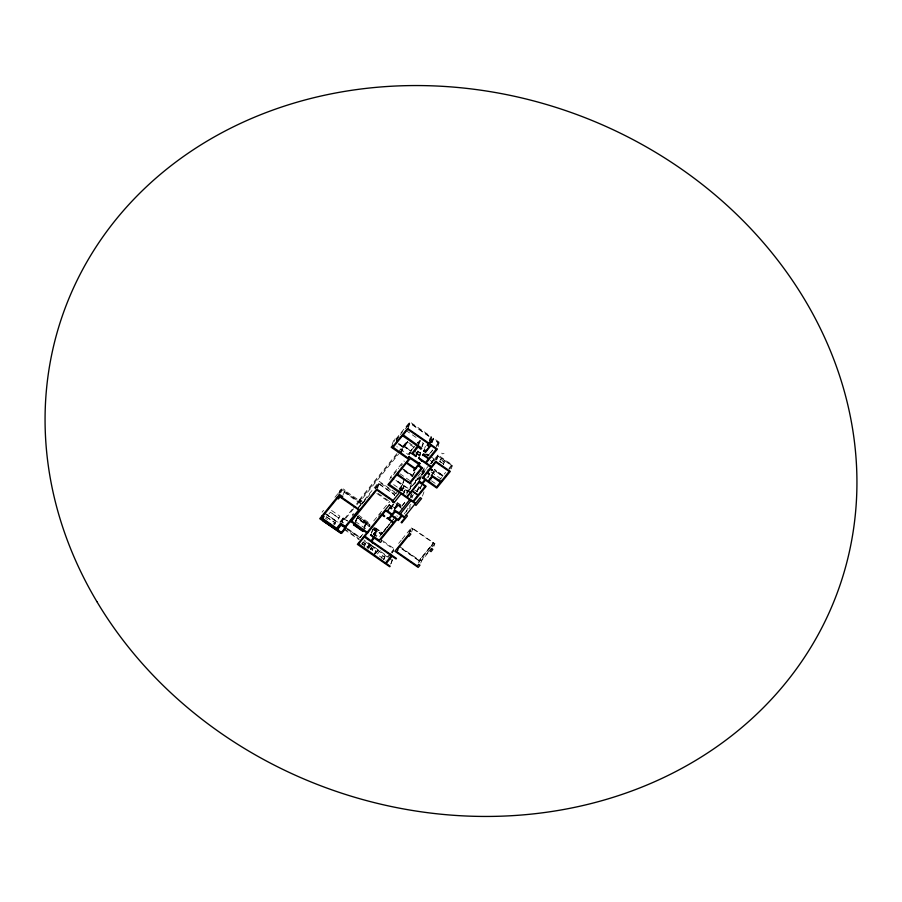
<?xml version="1.0" encoding="UTF-8"?>
<svg xmlns="http://www.w3.org/2000/svg" width="902" height="902" viewBox="0 0 902 902"><rect width="100%" height="100%" fill="white"/><g stroke="black" fill="none" stroke-linecap="round" stroke-linejoin="round"><path stroke-width="0.68" stroke-dasharray="4.51 3.38" d="M326.524 516.97L334.766 522.574L326.524 516.97L330.391 512.167L338.554 517.951L330.391 512.167M338.588 493.315L341.768 487.948L345.049 490.226L343.2 495.423M339.344 492.92L339.513 490.722M339.919 493.146L341.768 487.948M341.069 492.289L341.937 489.831L362.153 503.902L362.942 501.67L379.392 481.454L394.715 492.064M342.828 495.401L345.049 490.226M334.992 521.92L334.27 523.961L334.924 524.412L335.645 522.371L334.992 521.92L333.413 523.859L334.067 524.31L335.645 522.371M341.757 521.796L343.132 517.928L347.721 521.119M342.038 522.574L343.403 518.763L346.357 520.804M353.032 513.869L352.502 515.346L353.855 513.689M396.891 453.627L359.21 499.956L358.421 502.177L397.545 454.089M358.872 501.625L359.661 499.404M359.864 500.407L359.075 502.639L398.526 454.134M355.129 522.202L355.986 519.789M355.535 521.751L356.764 518.3L365.299 524.22L365.75 523.667L357.215 517.748M359.21 499.956L362.491 502.234L362.029 503.53L359.402 501.704M355.568 522.393L357.158 517.94L369.301 526.351M375.085 488.749L375.548 487.452M392.122 444.641L393.509 440.751L395.087 438.812L395.741 439.263L409.88 421.877L431.708 437.008L430.322 440.898M377.137 487.79L379.392 481.454M377.419 488.58L379.595 482.457L395.358 493.383M394.163 441.405L395.087 438.812M345.387 527.523L360.011 537.66L363.382 533.319M364.092 526.903L365.829 522.732L370.102 525.697M365.299 524.22L365.829 522.732M363.709 529.418L365.75 523.667M364.521 528.144L366.325 523.081L365.716 523.825M396.339 441.315L397.579 437.842L402.54 431.742M361.95 544.729L363.258 541.764L365.558 543.354L364.701 545.766L362.401 544.177L363.258 541.764M368.918 526.723L369.448 525.235M369.437 525.979L369.899 524.682L357.508 516.102L369.899 524.457M364.25 546.319L365.558 543.354M364.318 546.24L365.175 543.827L362.875 542.237M408.031 427.074L409.88 421.877M389.72 479.638L390.622 477.113L403.814 460.899L404.468 461.362M408.313 427.864L410.083 422.891L430.863 437.29L429.51 441.112M371.432 532.868L372.627 529.519M371.489 533.42L372.673 530.083M400.522 453.232L402.698 447.121L407.152 441.642M367.261 548.337L369.008 543.432M401.176 453.695L403.746 446.456L398.436 452.996M399.406 444.427L403.679 447.392L407.749 441.54M368.354 547.559L369.662 543.895M373.281 534.503L375.942 531.131L376.596 531.582L374.003 534.773L378.513 537.896M403.679 447.392L407.625 441.912L415.281 447.223M374.172 536.104L376.337 530.015M374.071 538.268L375.796 533.409L374.048 535.427M375.209 535.484L376.991 530.466M370.485 549.487L371.398 547.638L373.045 548.777L372.582 550.073L372.131 550.626L370.485 549.487L371.398 547.638M372.131 550.626L372.661 549.25L371.015 548.112L370.553 549.408L372.199 550.547M394.648 494.679L394.309 495.604L394.76 495.051L379.009 484.126L375.627 488.286L379.133 483.765L394.896 494.679M409.418 454.258L410.23 451.97M407.625 441.912L404.073 446.276L410.635 450.82L411.842 449.14L410.072 454.089M373.078 528.967L381.118 534.548L382.73 531.628M374.217 554.674L376.393 548.551M375.773 527.986L382.279 532.868L381.118 534.548M374.612 554.944L376.788 548.822M392.347 506.202L393.137 503.981M392.404 506.766L393.193 504.534M413.917 447.2L407.219 443.029M399.27 491.985L400.916 487.384L402.653 488.816M400.308 490.136L404.164 479.323M402.439 484.881L403.792 481.07M394.321 508.006L396.948 504.77L395.628 508.48M400.995 490.305L401.818 488.005L400.161 490.045M395.144 508.142L396.914 503.868L401.052 507.206L396.779 504.241L396.824 505.143M395.189 508.694L396.914 503.868M418.235 444.697L420.005 439.725L417.592 442.69M402.54 490.214L403.927 486.325L395.223 480.292M418.855 444.551L420.208 440.728L423.162 442.781M396.632 507.973L397.613 505.221L394.456 509.1M416.374 454.867L417.615 451.395L420.4 453.323L418.753 457.957M416.183 455.758L417.942 450.977L420.738 452.905L419.791 455.375M403.149 494.803L405.325 489.425L408.11 491.364L407.659 491.917M403.262 494.668L405.201 489.572L407.997 491.5M404.028 493.044L405.325 489.425M382.628 555.192L381.32 558.158L382.628 555.192L384.928 556.782L384.072 559.195M421.809 446.603L423.038 443.153L420.084 441.101M422.294 446.648L423.523 443.198M401.04 467.89L412.09 475.546L414.852 471.938M414.041 474.204L412.293 476.56L402.687 469.897M383.621 559.747L384.928 556.782M406.802 494.33L407.659 491.703L404.874 489.978M383.688 559.657L384.545 557.256L382.245 555.655L384.477 557.335M408.516 491.951L409.328 489.662L427.368 467.495M411.504 483.54L409.463 489.29L396.068 480.011M409.745 489.887L411.898 483.81M424.594 448.531L425.417 446.231M428.878 443.852L431.415 440.728L429.386 439.319L430.863 437.29M429.296 441.428L431.708 437.008M414.604 483.912L416.329 479.052M414.717 484.002L416.566 478.804M410.669 497.239L411.864 493.901M430.028 444.663L431.562 440.356L429.51 438.947M406.306 511.975L407.557 508.469M430.942 442.566L433.355 438.147L439.759 442.578L438.372 446.479M431.776 441.788L432.701 439.195L431.799 443.423M392.438 552.982L393.306 550.536M412.045 498.005L413.308 494.443M431.968 442.036L433.355 438.147M432.035 442.859L433.4 439.037L438.643 442.679L437.29 446.501M418.956 481.082L420.569 477.688M420.05 479.65L424.244 467.89L427.525 470.167M421.922 474.711L423.557 470.134M416.453 491.511L419.362 485.874M390.645 564.156L392.483 559.702L389.529 557.65M422.587 474.835L422.192 473.64L421.933 474.384M391.096 563.592L392.483 559.702M417.096 491.286L420.073 486.268M417.119 491.94L418.404 488.32M420.005 489.177L421.302 485.535M421.482 485.456L420.433 488.422L418.483 487.069M431.111 463.865L431.945 461.542L428.653 459.265M432.159 461.26L431.336 463.583L434.798 459.411L430.254 456.265M431.562 463.301L432.385 460.99M432.734 462.174L433.682 459.513L430.153 463.865M428.168 477.62L429.803 473.043M409.519 532.699L410.421 530.173L410.951 530.996L410.286 530.545L408.595 532.631M422.474 496.089L424.199 491.207M409.925 532.101L411.571 527.501L434.877 543.658L433.648 547.108M436.162 460.031L437.966 454.98L452.567 465.105L451.225 468.893M436.872 459.625L438.169 455.995L451.462 465.207L450.166 468.837M411.605 532.011L412.879 528.414L410.951 530.996M432.554 474.114L433.783 470.664M433.907 473.043L434.787 470.562L442.6 476.2L434.719 470.743M439.748 461.396L443.728 464.068L439.748 461.396L440.582 459.107L444.528 461.847L443.277 464.62L444.528 461.847L440.537 459.163L440.131 459.67L444.077 462.399M443.051 475.647L434.257 469.322L443.051 475.647L445.622 472.389M418.472 562.724L419.362 560.198L433.558 542.745L432.283 546.341M419.43 562.149L420.715 558.541M420.738 563.062L421.505 560.931L428.292 552.576M431.235 546.443L431.765 544.966M374.398 527.523L382.279 532.868L381.253 534.176L373.202 528.595M322.048 512.189L323.547 510.34M334.935 497.295L339.998 491.06M339.287 493.09L342.005 489.651L358.748 501.253L353.697 507.465M396.147 440.029L400.522 434.64M405.359 428.709L410.083 422.891M396.373 439.962L397.568 438.485M406.802 427.142L409.959 423.263L430.739 437.662L429.386 439.319M338.554 517.951L339.941 516.192L329.737 509.235M338.092 519.248L339.445 517.59M339.817 522.111L343.132 517.928M340.516 522.303L343.403 518.763M341.103 521.784L343.267 519.124L346.221 521.176M397.782 452.545L407.546 440.537M344.44 518.842L352.851 508.491M353.584 508.762L345.162 519.112L347.349 520.634M356.876 504.816L359.47 501.523L359.267 500.509L344.823 490.508M407.805 442.104L406.701 442.194M399.417 453.041L402.957 448.689L402.303 448.226M358.195 507.522L362.491 502.234M358.59 507.758L361.172 504.59M366.054 498.896L362.514 503.248L363.168 503.711M362.085 503.992L369.888 494.397M375.097 488.005L379.595 482.457M410.635 450.82L411.707 449.512M414.74 446.14L408.008 454.428L396.846 446.693M415.529 445.441L419.87 440.097M408.809 454.766L410.466 452.714M418.348 443.232L420.208 440.728M393.486 474.858L398.74 468.386M400.815 466.052L402.574 463.887M417.942 450.977L417.491 451.53L420.287 453.469L420.738 452.905M429.014 443.48L431.562 440.356M432.701 439.195L431.799 440.3L432.295 440.638M430.976 442.003L433.4 439.037M430.852 442.375L433.264 439.409L438.519 443.051L435.97 446.174M394.907 493.935L395.809 492.83M398.966 488.952L402.563 484.521M360.011 537.66L363.247 533.691M373.721 520.928L389.619 501.377M398.436 490.429L395.955 493.484L396.857 494.104M399.259 489.414L400.916 487.384M378.378 516.463L380.903 513.362M427.83 455.972L430.761 452.376L427.695 456.344M431.032 452.037L432.723 449.963M436.106 445.802L438.643 442.679M412.09 475.546L416.476 470.145M430.897 452.409L432.588 450.335M400.713 490.26L403.927 486.325M436.286 446.84L439.759 442.578M401.063 490.665L403.465 487.621L410.929 492.796M400.995 490.857L403.329 487.993L410.793 493.168M391.987 506.135L393.7 504.038M417.897 476.448L420.49 473.257M421.358 472.186L423.963 468.995L425.902 470.348M429.262 464.947L406.193 493.304L391.13 482.863M430.897 463.143L433.558 459.885M421.798 474.756L423.827 472.265M373.214 534.683L375.875 531.312L372.752 529.158M437.966 454.98L433.67 460.257L434.324 460.708M422.125 474.982L424.831 471.656M418.934 479.007L420.242 477.462M394.321 509.472L397.478 505.594L402.405 509.01M419.283 479.255L420.603 477.71M434.268 460.899L438.169 455.995M369.572 544.504L367.272 547.322L361.555 543.365M401.988 505.83L405.235 501.839M410.309 495.615L412 493.529M401.864 506.202L405.099 502.211M368.411 547.615L370.778 544.707M368.343 548.957L370.936 545.778M371.432 545.169L378.333 550.378L375.356 554.031M410.771 497.566L412.462 495.48M382.268 532.924L381.253 534.176L374.33 528.967M384.917 529.654L387.578 526.385M388.469 525.302L392.009 520.939M392.9 519.845L395.561 516.575M426.736 478.071L428.405 476.019M383.902 531.12L385.673 528.933M386.563 527.85L390.104 523.487M390.994 522.405L393.655 519.135M382.459 533.026L379.099 537.164L371.771 532.09M383.305 531.988L385.83 528.888M386.665 527.85L390.036 523.724M383.429 532.225L385.921 529.158M430.897 475.455L434.787 470.562M432.295 474.351L433.986 472.276M373.045 548.777L372.594 549.329L370.947 548.19M409.215 506.428L410.884 504.376M404.152 513.914L407.039 510.363M408.798 508.818L410.511 506.71M375.074 553.614L377.667 550.434M380.249 550.457L377.059 554.38L385.887 560.503M438.767 480.913L442.668 476.019M448.892 468.465L451.462 465.207M449.185 469.265L452.567 465.105M390.397 553.433L387.883 556.511L363.878 539.881M391.231 552.396L393.746 549.318L383.497 542.215M398.639 543.387L401.232 540.219M402.089 539.159L411.571 527.501M388.536 556.974L391.051 553.884M391.885 552.858L393.565 550.795M408.719 532.259L410.421 530.173M430.378 547.491L420.185 560.018L421.505 560.931M428.845 551.066L420.231 561.664L401.706 548.822M432.295 546.837L434.877 543.658M444.055 453.616L442.003 453.796L441.856 453.086M359.729 502.222L360.315 499.855L362.942 501.67M430.22 438.834L431.866 439.973M405.855 430.378L418.799 439.353M438.101 456.175L451.395 465.387M426.849 453.909L429.115 455.476M426.578 454.484L428.427 455.781M425.924 454.134L428.146 455.668M424.684 453.74L426.905 455.273M417.829 451.124L420.625 453.052M397.241 438.248L397.895 438.71M414.029 450.65L420.591 455.206M416.081 452.545L420.456 455.578M416.104 452.962L421.234 456.513M415.98 453.334L419.238 455.747M404.197 445.904L410.771 450.459M403.093 446.005L410.218 450.944M398.65 443.446L403.803 447.02M398.098 443.931L402.698 447.121M431.032 471.971L441.146 478.973M431.438 480.755L435.824 483.788M416.758 477.846L418.708 479.188M403.386 469.051L412.214 475.174M403.893 470.269L412.428 476.188M399.868 473.697L409.587 480.428M418.618 486.697L420.558 488.05M414.593 489.955L416.566 491.319M395.933 480.383L409.328 489.662M390.622 477.113L394.073 479.492M410.579 496.72L411.301 497.216M397.139 502.414L402.811 506.349M397.049 503.215L401.672 506.417M396.463 504.432L400.567 507.274M378.197 493.507L390.25 501.862M376.833 493.484L389.991 502.606M393.001 506.845L395.031 508.243M396.79 515.797L397.444 516.26M412.744 528.786L433.434 543.117L419.238 560.57L398.549 546.24M343.978 492.176L361.702 504.455M374.815 528.098L381.715 532.879M373.214 527.85L382.189 534.074M399.834 546.657L419.362 560.198M357.045 517.398L370.091 526.441M372.695 529.339L375.807 531.503M355.411 521.514L367.464 529.869M383.023 541.02L394.287 548.822M343.064 518.12L346.503 520.51M341.328 521.356L343.628 522.946M347.766 528.719L360.146 537.299M324.743 512.99L337.968 522.157M326.885 514.704L337.9 522.337M325.554 514.185L338.16 522.923M347.326 529.282L359.943 538.02M364.521 541.189L387.443 557.075M388.593 557.876L392.032 560.255M343.73 528.234L359.481 539.148M344.406 529.564L359.03 539.7M362.807 542.316L365.107 543.906M370.936 548.935L372.582 550.073M325.351 518.086L327.527 519.586M395.865 503.575L401.334 507.679M358.41 514.963L370.35 523.915M357.451 516.26L369.628 525.426"/><path stroke-width="1.35" d="M323.017 520.961L341.621 533.42L346.131 527.884L340.877 524.242L336.829 529.226L321.529 518.165M321.394 518.537L323.108 516.226M341.554 532.045L340.956 532.36L337.619 529.316M337.483 529.677L341.215 524.874M345.162 527.614L341.091 525.246M389.405 504.77L367.182 532.293L351.566 520.995M363.709 529.418L362.672 530.895L354.272 524.614M354.723 524.051L350.326 521.469M355.174 523.498L354.136 524.975M351.43 521.367L377.025 489.696M391.569 555.44L385.571 563.006L358.624 543.872M409.26 456.367L408.065 458.058L393.092 447.223M358.489 544.244L364.487 536.667M373.755 537.254L371.038 540.805L364.938 536.115M364.803 536.487L367.52 532.924M367.396 533.296L367.971 532.372M392.956 447.595L402.72 435.384M418.032 446.851L420.851 449.275L421.753 448.17L403.171 434.832M403.047 435.192L407.907 429.014M373.631 537.626L370.643 535.089M370.508 535.461L371.094 534.536M419.622 480.879L406.757 496.901L389.157 484.239M373.349 542.812L372.988 543.455L372.458 542.632M367.847 532.744L382.279 514.783M372.334 543.004L372.684 542.35M382.155 515.155L384.286 516.632L384.737 516.079L382.73 514.23M389.021 484.611L397.049 474.542M421.584 467.732L409.508 482.784L397.5 473.99M382.606 514.602L385.842 510.408M394.839 510.701L392.066 514.32L387.443 510.645M387.308 511.017L390.081 507.409M401.345 493.552L394.005 502.786L392.325 501.174M389.946 507.781L391.423 508.796L391.874 508.243L390.532 506.856M392.201 501.535L392.776 500.61M370.959 534.909L379.133 540.106M390.397 507.228L391.209 506.022M397.365 474.362L406.622 462.771M378.998 540.478L393.317 522.889L387.206 518.199M392.855 501.997L393.216 501.343M387.071 518.571L387.657 517.635M393.351 502.335L393.7 501.692M416.296 455.611L415.709 456.536L411.74 453.323M387.522 518.007L388.638 518.323M416.16 455.984L412.845 453.221M388.514 518.695L391.75 514.501M394.704 511.073L394.343 510.363M394.219 510.735L394.794 509.81M411.605 453.695L417.829 445.847M415.484 468.916L414.119 470.81L413.849 470.167M394.67 510.182L399.067 512.764M422.249 460.606L421.832 461.317L418.629 458.103M396.914 474.914L409.846 483.416M413.725 470.54L415.089 468.645M418.505 458.475L419.08 457.551M415.348 469.288L415.935 468.363M415.461 503.339L404.513 517.004L400.375 513.678M415.799 468.736L418.302 465.455M409.125 456.739L419.114 463.2M409.711 483.788L422.564 468.003L418.753 464.902M418.979 463.572L419.396 462.85M431.212 445.16L425.451 452.454L423.771 450.831M418.956 457.923L425.518 462.467L428.45 458.87L422.711 454.856M423.647 451.203L424.673 449.726M418.618 465.274L420.05 463.301M422.576 455.228L423.433 453.977M422.97 455.51L423.331 454.856M436.467 448.801L428.721 458.532L423.602 454.529M423.466 454.89L423.827 454.247M424.549 450.098L425.857 451.011L429.239 446.851L427.334 445.069M427.198 445.441L428.687 443.412M398.932 513.137L409.88 499.471M406.227 514.692L407.4 515.978L401.773 522.901L401.119 522.45L404.716 518.019L401.931 516.079L398.323 520.51L397.015 519.608L380.678 539.689L381.986 540.602L380.52 542.395L374.285 538.077L371.692 541.256L396.474 558.439L396.023 558.992L392.088 556.263L386.225 563.468L390.171 566.197L389.72 566.749L357.384 544.346L366.731 532.845L363.619 530.68L363.01 531.436L353.483 524.829L354.091 524.085M400.251 514.05L411.199 500.385M419.486 481.251L422.113 483.066L424.819 479.74L422.316 477.553M432.024 476.042L428.055 481.116L423.433 477.451M414.785 504.173L415.969 505.447L421.606 498.524L420.287 497.611L415.777 503.158L413.646 501.67L426.15 486.302L422.542 483.799L425.473 480.191L436.793 488.05L450.323 471.408L435.722 461.294L431.427 466.56L426.172 462.929L437.447 449.072L407.569 428.371L393.43 445.757L392.776 445.295L391.197 447.234L408.595 459.298L387.916 484.712L399.406 492.672L393.103 500.43L376.686 489.053L340.742 533.24L319.736 518.684L339.456 494.443L342.737 496.72L342.061 497.554M423.297 477.823L427.255 472.738M427.131 473.11L429.093 474.475L429.544 473.922L427.706 472.186M427.582 472.558L430.57 468.668M422.192 477.925L431.111 466.751M430.164 469.378L432.103 470.258M431.979 470.63L432.374 469.919M440.559 481.95L436.591 487.035L428.845 481.206M429.995 478.534L430.649 478.985M432.25 470.292L430.434 469.04L436.061 461.925M431.889 476.414L431.686 475.816M431.562 476.188L432.137 475.264M428.709 481.578L432.678 476.493M432.013 475.625L440.999 481.397M440.875 481.769L449.354 471.137M339.761 495.953L338.182 497.893L337.201 497.216M412.721 453.593L417.897 447.223M429.397 443.502L427.909 445.329L429.555 446.467L431.043 444.641M407.772 429.386L428.551 443.784M431.077 445.532L436.331 449.173M402.596 435.756L417.694 446.219M435.925 462.298L449.219 471.509M422.113 460.978L430.976 467.112M419.261 463.222L419.915 463.673M418.167 465.827L421.448 468.093M432.543 476.865L440.424 482.322M406.486 463.143L414.965 469.017M401.21 493.924L409.745 499.843M411.064 500.745L415.326 503.711M376.889 490.068L392.652 500.982M389.269 505.143L391.073 506.394M385.706 510.78L391.626 514.873M338.78 495.277L359.785 509.833M364.352 537.04L372.56 542.722M373.214 543.184L391.434 555.801M321.991 515.91L322.972 516.598M337.404 498.242L323.119 515.809L324.1 516.496L322.521 518.436L336.615 528.2L340.674 523.205L345.263 526.396L358.658 509.934L339.975 496.991L338.397 498.93L337.404 498.242M410.32 458.43L406.937 462.591L415.315 468.386L418.528 464.124L410.32 458.43M391.761 515.967L389.168 519.146L393.768 522.337L396.35 519.146L391.761 515.967M395.369 511.535L392.212 515.414L398.12 519.507L401.277 515.628L395.369 511.535M412 491.195L407.152 497.171L412.992 501.219L417.851 495.243L412 491.195M419.204 482.344L412.27 490.868L418.122 494.916L425.045 486.403L419.204 482.344M409.519 533.251L394.873 551.257L418.178 567.414L419.982 565.193L418.675 564.291L417.322 565.949L396.632 551.618L397.985 549.949L397.331 549.498L408.369 535.923L409.034 536.374L410.838 534.164L409.519 533.251M431.517 548.495L429.713 550.716L431.021 551.618L432.825 549.408L431.517 548.495M96.864 601.6A411.481 359.188 19.6 0 0 799.905 664.064A411.481 359.188 19.6 0 0 456.243 87.336A411.481 359.188 19.6 0 0 96.864 601.6"/></g></svg>
